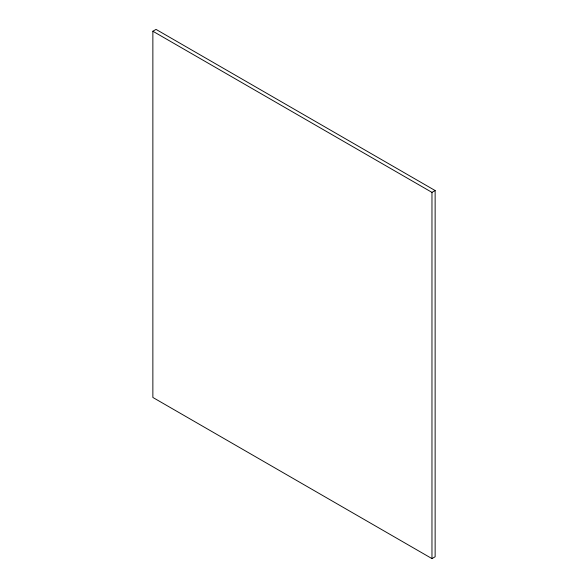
<?xml version="1.0" encoding="UTF-8"?>
<svg xmlns="http://www.w3.org/2000/svg" width="588" height="588" viewBox="0 0 588 588"><rect width="100%" height="100%" fill="white"/><g stroke="black" fill="none" stroke-linecap="round" stroke-linejoin="round"><path stroke-width="0.88" d="M152.865 31.23L156.033 29.4L435.135 190.541L435.135 556.77L431.967 558.6L152.865 397.459L152.865 31.23L431.967 192.372L435.135 190.541M431.967 192.372L431.967 558.6"/></g></svg>
